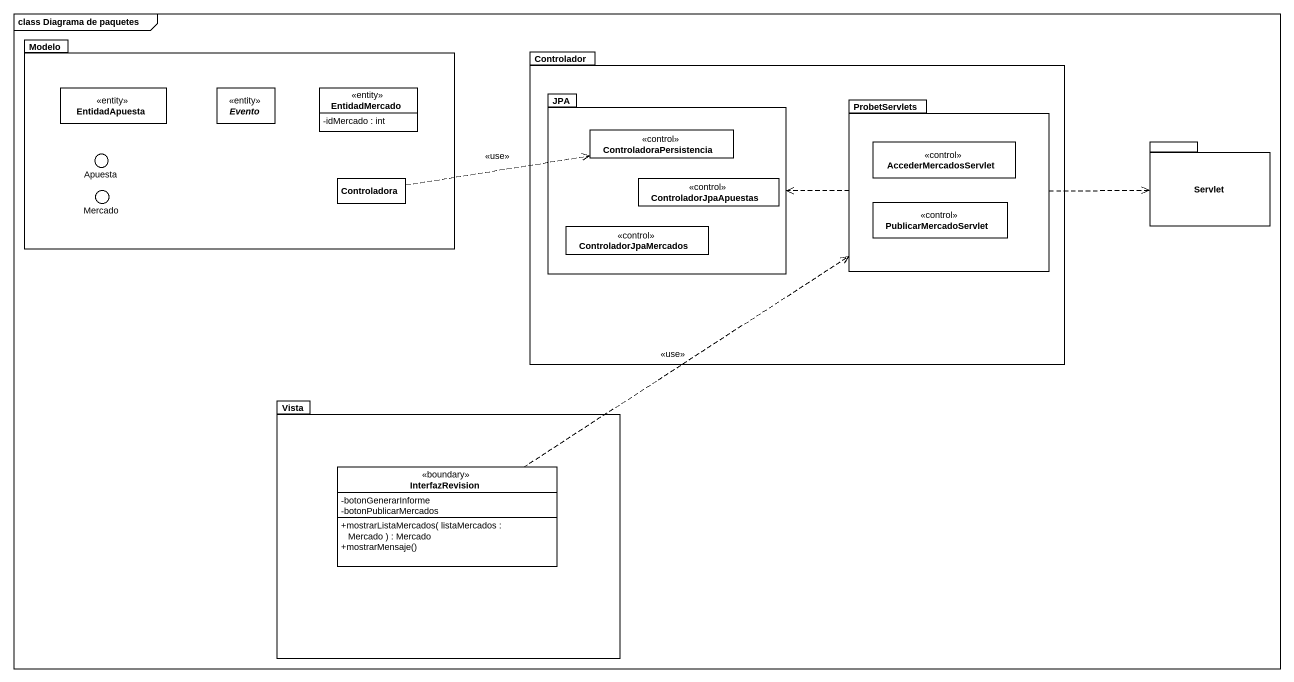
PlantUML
@startuml
mainframe class Diagrama de paquetes
allowmixing
hide circle
hide empty members
skinparam classAttributeIconSize 0
package Modelo {
  class EntidadApuesta <<entity>>
  abstract class Evento <<entity>>
  class EntidadMercado <<entity>> {
    -idMercado : int
  }
  class Controladora
}
package Controlador {
  package JPA {
    class ControladoraPersistencia <<control>>
    class ControladorJpaApuestas <<control>>
    class ControladorJpaMercados <<control>>
  }
  package ProbetServlets {
    class AccederMercadosServlet <<control>>
    class PublicarMercadoServlet <<control>>
  }
}
() Apuesta
package Servlet {
}
() Mercado
package Vista {
  class InterfazRevision <<boundary>> {
    -botonGenerarInforme
    -botonPublicarMercados
    +mostrarListaMercados( listaMercados : Mercado ) : Mercado
    +mostrarMensaje()
  }
}
Modelo -left- Apuesta
Modelo -left- Mercado
ProbetServlets .left.> JPA
ProbetServlets .right.> Servlet
Controladora .right.> ControladoraPersistencia : <<use>>
InterfazRevision .up.> ProbetServlets : <<use>>
@enduml
